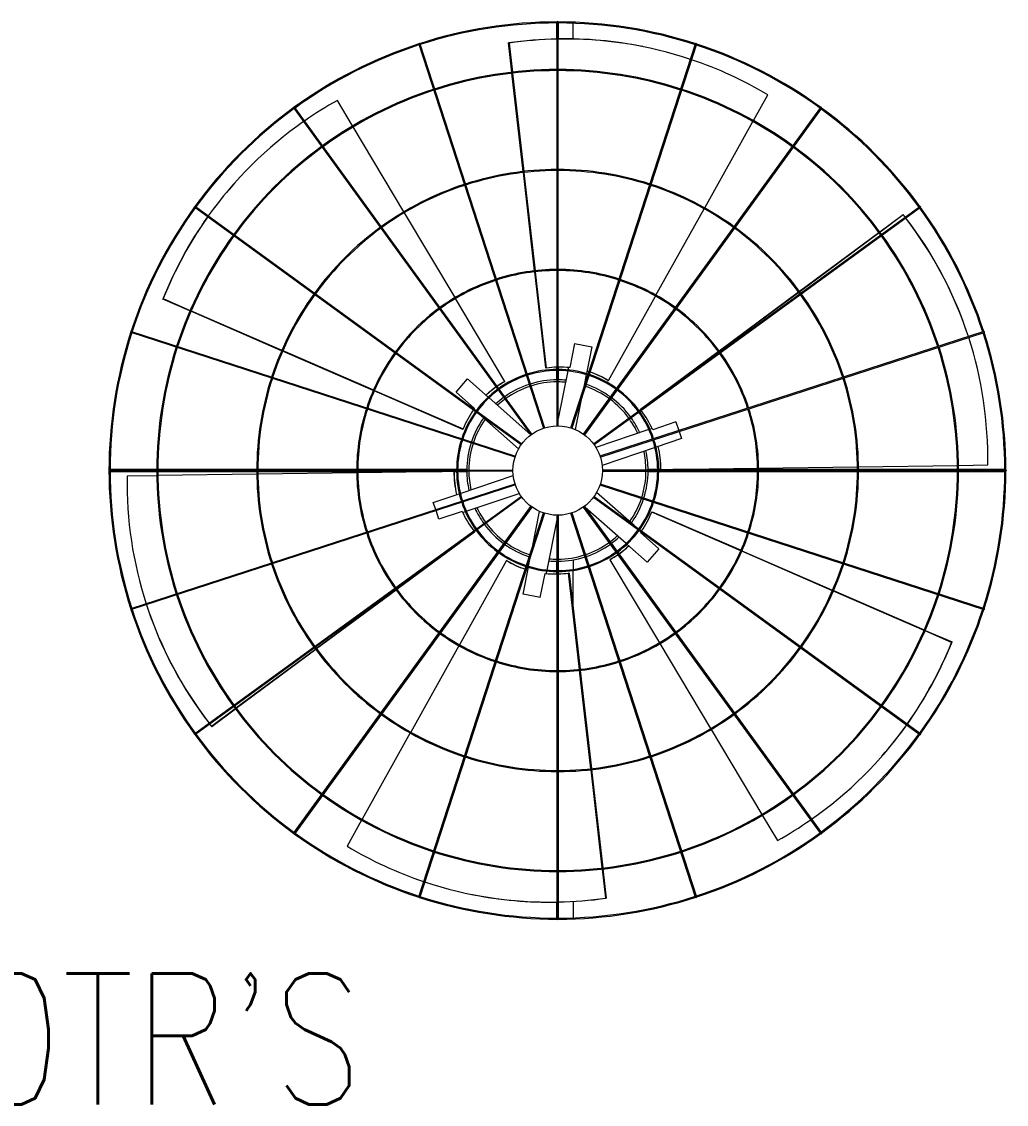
# Model space of a CAD drawing. Header units: millimetres. Extents: x -312439 to 477422, y -331570 to 212570.
# Drawn here: x 344669 to 345609, y 206879 to 207913 of the extents above; entities that cross this region are included whole.
import ezdxf

# ---------------------------------------------------------------- set-up
doc = ezdxf.new("R2010")
doc.units = ezdxf.units.MM
doc.layers.add('ARCONDTEXTO', color=4, linetype='Continuous')
doc.layers.add("MS-110TR'S", color=3, linetype='Continuous', lineweight=5)
doc.styles.add('ROMANS', font='romans.shx', dxfattribs={"height": 187.5})

msp = doc.modelspace()

# ---------------------------------------------------------------- linework, layer by layer
at = {"layer": "MS-110TR'S", "color": 3, "linetype": 'Continuous', "lineweight": 0}
for p, q in [((345179.427, 207911.434, 0), (345179.427, 207896.157, 0)), ((345180.177, 207526.933, 0), (345180.177, 207912.185, 0)), ((345181.177, 207526.933, 0), (345181.177, 207912.185, 0)), ((345181.427, 207896.196, 0), (345181.427, 207911.434, 0)), ((345195.623, 207896.166, 0), (345195.623, 207911.165, 0)), ((345133.747, 207892.372, 0), (345134.341, 207892.253, 0)), ((345136.939, 207864.468, 0), (345133.747, 207892.372, 0)), ((345134.341, 207892.253, 0), (345137.512, 207864.534, 0)), ((345047.97, 207891.087, 0), (345167.02, 207524.691, 0)), ((345048.921, 207891.396, 0), (345167.971, 207525, 0)), ((345193.382, 207525, 0), (345312.432, 207891.396, 0)), ((345313.383, 207891.087, 0), (345194.333, 207524.691, 0)), ((345262.078, 207888.822, 0), (345261.484, 207888.941, 0)), ((345147.78, 207769.689, 0), (345137.052, 207863.475, 0)), ((345137.626, 207863.54, 0), (345148.353, 207769.755, 0)), ((345367.571, 207818.236, 0), (345381.281, 207842.789, 0)), ((344928.754, 207830.168, 0), (345155.199, 207518.493, 0)), ((345156.009, 207519.08, 0), (344929.563, 207830.756, 0)), ((344984.91, 207813.114, 0), (344970.374, 207837.479, 0)), ((345205.344, 207519.08, 0), (345431.79, 207830.756, 0)), ((345432.599, 207830.168, 0), (345206.154, 207518.493, 0)), ((345033.787, 207731.19, 0), (344985.422, 207812.255, 0)), ((345321.061, 207734.945, 0), (345367.083, 207817.363, 0)), ((345158.621, 207674.911, 0), (345147.894, 207768.696, 0)), ((345148.467, 207768.761, 0), (345159.194, 207674.976, 0)), ((344870.906, 207757.262, 0), (344870.506, 207756.807, 0)), ((345145.873, 207508.945, 0), (344834.198, 207735.391, 0)), ((344834.786, 207736.2, 0), (345146.461, 207509.754, 0)), ((345082.664, 207649.265, 0), (345034.299, 207730.331, 0)), ((345214.892, 207509.754, 0), (345526.567, 207736.2, 0)), ((345527.155, 207735.391, 0), (345215.48, 207508.945, 0)), ((345274.551, 207651.654, 0), (345320.573, 207734.072, 0)), ((345488.122, 207712.171, 0), (345510.507, 207728.75, 0)), ((345510.701, 207728.176, 0), (345488.465, 207711.707, 0)), ((345510.507, 207728.75, 0), (345510.701, 207728.176, 0)), ((345411.462, 207655.393, 0), (345487.318, 207711.575, 0)), ((345487.661, 207711.112, 0), (345411.805, 207654.929, 0)), ((345169.225, 207582.205, 0), (345158.735, 207673.917, 0)), ((345159.308, 207673.983, 0), (345169.819, 207582.086, 0)), ((345334.802, 207598.615, 0), (345410.658, 207654.797, 0)), ((345411.001, 207654.334, 0), (345335.145, 207598.151, 0)), ((344803.666, 207647.899, 0), (344804.066, 207648.354, 0)), ((344829.612, 207636.631, 0), (344803.666, 207647.899, 0)), ((344804.066, 207648.354, 0), (344829.842, 207637.16, 0)), ((345130.326, 207569.378, 0), (345083.176, 207648.407, 0)), ((345229.076, 207570.216, 0), (345274.064, 207650.781, 0)), ((344917.113, 207598.631, 0), (344830.529, 207636.233, 0)), ((344830.759, 207636.762, 0), (344917.343, 207599.159, 0)), ((345139.954, 207496.983, 0), (344773.557, 207616.032, 0)), ((344773.866, 207616.984, 0), (345140.263, 207497.934, 0)), ((345587.487, 207616.984, 0), (345221.09, 207497.934, 0)), ((345221.399, 207496.983, 0), (345587.796, 207616.032, 0)), ((345571.599, 207615.837, 0), (345571.405, 207616.412, 0)), ((345196.769, 207605.481, 0), (345192.171, 207582.526, 0)), ((345196.769, 207605.481, 0), (345213.248, 207602.18, 0)), ((345004.615, 207560.63, 0), (344918.03, 207598.232, 0)), ((344918.261, 207598.761, 0), (345004.845, 207561.159, 0)), ((345213.248, 207602.18, 0), (345208.162, 207576.789, 0)), ((345259.634, 207542.942, 0), (345333.998, 207598.019, 0)), ((345334.341, 207597.556, 0), (345262.263, 207544.171, 0)), ((345169.225, 207582.205, 0), (345169.819, 207582.086, 0)), ((345179.427, 207582.954, 0), (345179.427, 207580.778, 0)), ((345181.427, 207580.783, 0), (345181.427, 207583.006, 0)), ((345190.926, 207582.647, 0), (345190.454, 207580.289, 0)), ((345083.632, 207559.032, 0), (345094.73, 207571.653, 0)), ((345094.73, 207571.653, 0), (345114.36, 207554.392, 0)), ((345179.427, 207579.777, 0), (345179.427, 207570.85, 0)), ((345190.256, 207579.304, 0), (345181.177, 207533.974, 0)), ((345181.427, 207570.85, 0), (345181.427, 207579.783, 0)), ((345207.965, 207575.804, 0), (345204.87, 207560.357, 0)), ((345129.925, 207568.923, 0), (345130.326, 207569.378, 0)), ((345179.427, 207570.85, 0), (345180.177, 207570.85, 0)), ((345181.177, 207570.85, 0), (345181.427, 207570.85, 0)), ((345228.482, 207570.335, 0), (345229.076, 207570.216, 0)), ((345090.018, 207523.54, 0), (345005.532, 207560.232, 0)), ((345005.762, 207560.76, 0), (345090.418, 207523.996, 0)), ((345083.632, 207559.032, 0), (345101.213, 207543.572, 0)), ((345115.114, 207553.728, 0), (345155.191, 207518.487, 0)), ((345203.18, 207551.919, 0), (345197.485, 207523.485, 0)), ((345259.634, 207542.942, 0), (345259.818, 207542.395, 0)), ((345104.632, 207538.908, 0), (345143.325, 207504.884, 0)), ((345293.563, 207530.726, 0), (345271.384, 207523.231, 0)), ((345293.563, 207530.726, 0), (345296.379, 207522.397, 0)), ((345090.018, 207523.54, 0), (345090.418, 207523.996, 0)), ((345180.177, 207528.982, 0), (345179.765, 207526.926, 0)), ((345267.83, 207523.343, 0), (345217.243, 207506.247, 0)), ((345270.867, 207524.369, 0), (345268.782, 207523.664, 0)), ((345296.699, 207521.449, 0), (345298.944, 207514.804, 0)), ((345298.944, 207514.804, 0), (345274.575, 207506.569, 0)), ((345273.624, 207506.247, 0), (345223.055, 207489.157, 0)), ((345467.956, 207487.82, 0), (345562.343, 207489.172, 0)), ((345563.343, 207489.187, 0), (345591.334, 207489.588, 0)), ((344752.769, 207484.777, 0), (345138.021, 207484.777, 0)), ((345138.021, 207483.777, 0), (344752.769, 207483.777, 0)), ((344797.979, 207485.277, 0), (344753.27, 207485.277, 0)), ((344753.27, 207483.277, 0), (344797.979, 207483.277, 0)), ((344798.01, 207479.375, 0), (344769.519, 207478.967, 0)), ((344893.377, 207485.277, 0), (344798.979, 207485.277, 0)), ((344798.979, 207483.277, 0), (344893.377, 207483.277, 0)), ((344893.397, 207480.742, 0), (344799.009, 207479.389, 0)), ((344988.774, 207485.277, 0), (344894.377, 207485.277, 0)), ((344894.377, 207483.277, 0), (344988.774, 207483.277, 0)), ((344988.784, 207482.108, 0), (344894.396, 207480.756, 0)), ((345084.173, 207485.277, 0), (344989.774, 207485.277, 0)), ((344989.774, 207483.277, 0), (345070.369, 207483.277, 0)), ((345081.676, 207483.439, 0), (344989.784, 207482.123, 0)), ((345081.87, 207482.865, 0), (345081.676, 207483.439, 0)), ((345081.731, 207483.277, 0), (345084.173, 207483.277, 0)), ((345093.854, 207485.277, 0), (345085.173, 207485.277, 0)), ((345085.173, 207483.277, 0), (345093.854, 207483.277, 0)), ((345087.692, 207462.464, 0), (345138.279, 207479.56, 0)), ((345093.854, 207484.777, 0), (345093.854, 207485.277, 0)), ((345093.854, 207483.277, 0), (345093.854, 207483.777, 0)), ((345608.584, 207484.777, 0), (345223.332, 207484.777, 0)), ((345223.332, 207483.777, 0), (345608.584, 207483.777, 0)), ((345276.18, 207485.277, 0), (345266.999, 207485.277, 0)), ((345266.999, 207485.277, 0), (345266.999, 207484.777, 0)), ((345266.999, 207483.777, 0), (345266.999, 207483.277, 0)), ((345266.999, 207483.277, 0), (345276.18, 207483.277, 0)), ((345279.122, 207485.277, 0), (345277.18, 207485.277, 0)), ((345277.18, 207483.277, 0), (345371.579, 207483.277, 0)), ((345278.983, 207485.689, 0), (345279.177, 207485.115, 0)), ((345279.177, 207485.115, 0), (345371.569, 207486.439, 0)), ((345371.579, 207485.277, 0), (345290.484, 207485.277, 0)), ((345372.569, 207486.453, 0), (345466.956, 207487.806, 0)), ((345466.976, 207485.277, 0), (345372.579, 207485.277, 0)), ((345372.579, 207483.277, 0), (345466.976, 207483.277, 0)), ((345562.374, 207485.277, 0), (345467.976, 207485.277, 0)), ((345467.976, 207483.277, 0), (345562.374, 207483.277, 0)), ((345607.583, 207485.277, 0), (345563.374, 207485.277, 0)), ((345563.374, 207483.277, 0), (345607.583, 207483.277, 0)), ((344773.557, 207352.522, 0), (345139.954, 207471.571, 0)), ((345140.263, 207470.62, 0), (344773.866, 207351.571, 0)), ((345221.09, 207470.62, 0), (345587.487, 207351.571, 0)), ((345221.399, 207471.571, 0), (345587.796, 207352.522, 0)), ((344834.198, 207233.164, 0), (345145.873, 207459.609, 0)), ((345146.461, 207458.8, 0), (344834.786, 207232.355, 0)), ((345061.909, 207453.75, 0), (345086.741, 207462.142, 0)), ((345093.457, 207445.358, 0), (345144.026, 207462.448, 0)), ((345214.892, 207458.8, 0), (345526.567, 207232.355, 0)), ((345215.48, 207459.609, 0), (345527.155, 207233.164, 0)), ((345253.843, 207431.736, 0), (345217.864, 207463.375, 0)), ((344928.754, 207138.386, 0), (345155.199, 207450.062, 0)), ((345156.009, 207449.474, 0), (344929.563, 207137.799, 0)), ((345064.204, 207446.959, 0), (345061.909, 207453.75, 0)), ((345431.79, 207137.799, 0), (345205.344, 207449.474, 0)), ((345206.154, 207450.062, 0), (345432.599, 207138.386, 0)), ((345245.997, 207414.599, 0), (345207.011, 207448.881, 0)), ((345047.97, 207077.467, 0), (345167.02, 207443.864, 0)), ((345167.971, 207443.555, 0), (345048.921, 207077.158, 0)), ((345067.29, 207437.828, 0), (345064.524, 207446.011, 0)), ((345089.469, 207445.324, 0), (345067.29, 207437.828, 0)), ((345089.986, 207444.185, 0), (345092.506, 207445.037, 0)), ((345156.869, 207412.623, 0), (345163.408, 207445.27, 0)), ((345180.177, 207056.369, 0), (345180.177, 207441.621, 0)), ((345181.177, 207441.621, 0), (345181.177, 207056.369, 0)), ((345312.432, 207077.158, 0), (345193.382, 207443.555, 0)), ((345194.333, 207443.864, 0), (345313.383, 207077.467, 0)), ((345270.835, 207445.014, 0), (345270.435, 207444.559, 0)), ((345355.511, 207407.612, 0), (345270.435, 207444.559, 0)), ((345270.835, 207445.014, 0), (345355.742, 207408.14, 0)), ((345170.607, 207389.301, 0), (345180.177, 207437.077, 0)), ((345101.219, 207425.613, 0), (345027.178, 207370.774, 0)), ((345101.219, 207425.613, 0), (345101.133, 207425.868, 0)), ((345259.64, 207424.982, 0), (345277.221, 207409.522, 0)), ((345266.123, 207396.901, 0), (345246.752, 207413.935, 0)), ((345277.221, 207409.522, 0), (345266.123, 207396.901, 0)), ((345443.013, 207369.611, 0), (345356.428, 207407.213, 0)), ((345356.659, 207407.742, 0), (345443.243, 207370.14, 0)), ((345026.836, 207371.239, 0), (345072.833, 207405.306, 0)), ((345131.777, 207398.338, 0), (345086.909, 207317.987, 0)), ((345132.371, 207398.219, 0), (345131.777, 207398.338, 0)), ((345152.917, 207392.892, 0), (345155.179, 207404.185, 0)), ((345180.177, 207397.705, 0), (345179.427, 207397.705, 0)), ((345179.427, 207397.705, 0), (345179.427, 207388.777, 0)), ((345181.427, 207397.705, 0), (345181.177, 207397.705, 0)), ((345181.427, 207388.772, 0), (345181.427, 207397.705, 0)), ((345195.623, 207399.043, 0), (345195.623, 207389.946, 0)), ((345230.928, 207399.631, 0), (345230.527, 207399.176, 0)), ((345230.527, 207399.176, 0), (345277.807, 207319.929, 0)), ((345147.605, 207366.374, 0), (345152.719, 207391.907, 0)), ((345164.084, 207363.073, 0), (345168.682, 207386.029, 0)), ((345169.927, 207385.907, 0), (345170.409, 207388.316, 0)), ((345179.427, 207387.777, 0), (345179.427, 207385.548, 0)), ((345181.427, 207385.6, 0), (345181.427, 207387.772, 0)), ((345201.551, 207294.517, 0), (345191.034, 207386.468, 0)), ((345191.628, 207386.349, 0), (345191.034, 207386.468, 0)), ((345191.628, 207386.349, 0), (345202.125, 207294.581, 0)), ((345195.623, 207351.418, 0), (345195.623, 207388.933, 0)), ((344950.175, 207314.46, 0), (345026.032, 207370.643, 0)), ((345026.374, 207370.179, 0), (344950.518, 207313.996, 0)), ((345164.084, 207363.073, 0), (345147.605, 207366.374, 0)), ((345530.514, 207331.61, 0), (345443.93, 207369.212, 0)), ((345444.16, 207369.741, 0), (345530.744, 207332.139, 0)), ((344789.254, 207352.717, 0), (344789.448, 207352.143, 0)), ((345556.787, 207320.2, 0), (345531.431, 207331.212, 0)), ((345531.662, 207331.741, 0), (345557.187, 207320.655, 0)), ((344873.515, 207257.682, 0), (344949.372, 207313.865, 0)), ((344949.714, 207313.401, 0), (344873.858, 207257.218, 0)), ((345086.421, 207317.114, 0), (345040.399, 207234.696, 0)), ((345278.32, 207319.07, 0), (345326.685, 207238.004, 0)), ((345557.187, 207320.655, 0), (345556.787, 207320.2, 0)), ((345212.393, 207199.738, 0), (345201.665, 207293.523, 0)), ((345202.238, 207293.587, 0), (345212.966, 207199.802, 0)), ((344850.152, 207240.378, 0), (344872.711, 207257.087, 0)), ((344873.054, 207256.623, 0), (344850.346, 207239.804, 0)), ((344850.346, 207239.804, 0), (344850.152, 207240.378, 0)), ((345039.911, 207233.823, 0), (344993.889, 207151.405, 0)), ((345327.197, 207237.146, 0), (345375.562, 207156.08, 0)), ((345489.947, 207211.292, 0), (345490.347, 207211.747, 0)), ((345223.234, 207104.959, 0), (345212.506, 207198.744, 0)), ((345213.08, 207198.809, 0), (345223.807, 207105.023, 0)), ((344993.401, 207150.532, 0), (344979.572, 207125.765, 0)), ((345376.074, 207155.221, 0), (345390.479, 207131.076, 0)), ((345226.512, 207076.301, 0), (345223.348, 207103.965, 0)), ((345223.921, 207104.03, 0), (345227.106, 207076.182, 0)), ((345098.775, 207079.732, 0), (345099.369, 207079.613, 0)), ((345227.106, 207076.182, 0), (345226.512, 207076.301, 0)), ((345179.427, 207072.359, 0), (345179.427, 207057.121, 0)), ((345181.427, 207057.121, 0), (345181.427, 207072.398, 0)), ((345195.623, 207072.978, 0), (345195.623, 207057.39, 0))]:
    msp.add_line(p, q, dxfattribs=at)
msp.add_circle((345180.677, 207484.277, 0), 42.659, dxfattribs=at)
for centre, radius, start, end in [((345180.677, 207912.185, 0), 0.5, 0, 180), ((345180.427, 207484.277, 0), 428.158, 90.024494, 107.917544), ((345180.427, 207484.277, 0), 427.158, 90.033533, 107.901042), ((345180.427, 207484.277, 0), 428.158, 72.030975, 89.908558), ((345180.427, 207484.277, 0), 427.158, 72.035174, 89.899401), ((345180.427, 207484.277, 0), 428.158, 108.018773, 125.932197), ((345180.427, 207484.277, 0), 427.158, 108.035174, 125.905805), ((345048.446, 207891.242, 0), 0.5, 18, 198), ((345312.907, 207891.242, 0), 0.5, 342, 162), ((345180.427, 207484.277, 0), 427.158, 54.039937, 71.901042), ((345180.427, 207484.277, 0), 428.158, 54.03841, 71.905364), ((345180.677, 207484.277, 0), 382.698, 90.074858, 107.925142), ((345180.677, 207484.277, 0), 381.698, 90.075054, 107.924946), ((345180.677, 207484.277, 0), 382.698, 72.074858, 89.925142), ((345180.677, 207484.277, 0), 381.698, 72.075054, 89.924946), ((345180.677, 207484.277, 0), 382.698, 108.074858, 125.925142), ((345180.677, 207484.277, 0), 381.698, 108.075054, 125.924946), ((345180.677, 207484.277, 0), 381.698, 54.075054, 71.924946), ((345180.677, 207484.277, 0), 382.698, 54.074858, 71.925142), ((345180.427, 207484.277, 0), 428.158, 126.013622, 143.951759), ((344929.159, 207830.462, 0), 0.5, 36, 216), ((345432.194, 207830.462, 0), 0.5, 324, 144), ((345180.427, 207484.277, 0), 428.158, 36.046941, 53.907446), ((345180.427, 207484.277, 0), 427.158, 126.039937, 143.913223), ((345180.427, 207484.277, 0), 427.158, 36.047356, 53.905805), ((345180.677, 207484.277, 0), 382.698, 126.074858, 143.925142), ((345180.677, 207484.277, 0), 381.698, 126.075054, 143.924946), ((345180.677, 207484.277, 0), 381.698, 36.075054, 53.924946), ((345180.677, 207484.277, 0), 382.698, 36.074858, 53.925142), ((345180.677, 207484.277, 0), 287.302, 90.099714, 107.900286), ((345180.677, 207484.277, 0), 286.302, 90.100062, 107.899938), ((345180.677, 207484.277, 0), 287.302, 72.099714, 89.900286), ((345180.677, 207484.277, 0), 286.302, 72.100062, 89.899938), ((345180.677, 207484.277, 0), 287.302, 108.099714, 125.900286), ((345180.677, 207484.277, 0), 286.302, 108.100062, 125.899938), ((345180.677, 207484.277, 0), 286.302, 54.100062, 71.899938), ((345180.677, 207484.277, 0), 287.302, 54.099714, 71.900286), ((345180.427, 207484.277, 0), 428.158, 144.008871, 161.974926), ((345180.427, 207484.277, 0), 427.158, 144.047356, 161.922571), ((344834.492, 207735.795, 0), 0.5, 54, 234), ((345180.427, 207484.277, 0), 427.158, 18.056704, 35.913223), ((345526.861, 207735.795, 0), 0.5, 306, 126), ((345180.427, 207484.277, 0), 428.158, 18.056552, 35.913726), ((345180.677, 207484.277, 0), 287.302, 126.099714, 143.900286), ((345180.677, 207484.277, 0), 287.302, 36.099714, 53.900286), ((345180.677, 207484.277, 0), 382.698, 144.074858, 161.925142), ((345180.677, 207484.277, 0), 381.698, 144.075054, 161.924946), ((345180.677, 207484.277, 0), 286.302, 126.100062, 143.899938), ((345180.677, 207484.277, 0), 286.302, 36.100062, 53.899938), ((345180.677, 207484.277, 0), 381.698, 18.075054, 35.924946), ((345180.677, 207484.277, 0), 382.698, 18.074858, 35.925142), ((345180.677, 207484.277, 0), 191.905, 90.149282, 107.850718), ((345180.677, 207484.277, 0), 190.905, 90.150064, 107.849936), ((345180.677, 207484.277, 0), 191.905, 72.149282, 89.850718), ((345180.677, 207484.277, 0), 190.905, 72.150064, 89.849936), ((345180.677, 207484.277, 0), 191.905, 108.149282, 125.850718), ((345180.677, 207484.277, 0), 190.905, 108.150064, 125.849936), ((345180.677, 207484.277, 0), 190.905, 54.150064, 71.849936), ((345180.677, 207484.277, 0), 191.905, 54.149282, 71.850718), ((345180.677, 207484.277, 0), 287.302, 144.099714, 161.900286), ((345180.677, 207484.277, 0), 286.302, 144.100062, 161.899938), ((345180.677, 207484.277, 0), 286.302, 18.100062, 35.899938), ((345180.677, 207484.277, 0), 287.302, 18.099714, 35.900286), ((345180.677, 207484.277, 0), 191.905, 126.149282, 143.850718), ((345180.677, 207484.277, 0), 190.905, 126.150064, 143.849936), ((345180.677, 207484.277, 0), 190.905, 36.150064, 53.849936), ((345180.677, 207484.277, 0), 191.905, 36.149282, 53.850718), ((345180.427, 207484.277, 0), 428.158, 162.004374, 197.995626), ((345180.427, 207484.277, 0), 427.158, 162.056704, 179.932934), ((344773.712, 207616.508, 0), 0.5, 72, 252), ((345180.427, 207484.277, 0), 427.158, 0.067066, 17.922571), ((345587.641, 207616.508, 0), 0.5, 288, 108), ((345180.427, 207484.277, 0), 428.158, 0.06691, 17.922771), ((345180.677, 207484.277, 0), 382.698, 162.074858, 179.925142), ((345180.677, 207484.277, 0), 381.698, 162.075054, 179.924946), ((345180.677, 207484.277, 0), 191.905, 144.149282, 161.850718), ((345180.677, 207484.277, 0), 190.905, 144.150064, 161.849936), ((345180.677, 207484.277, 0), 190.905, 18.150064, 35.849936), ((345180.677, 207484.277, 0), 191.905, 18.149282, 35.850718), ((345180.677, 207484.277, 0), 381.698, 0.075054, 17.924946), ((345180.677, 207484.277, 0), 382.698, 0.074858, 17.925142), ((345180.677, 207484.277, 0), 287.302, 162.099714, 179.900286), ((345180.677, 207484.277, 0), 286.302, 162.100062, 179.899938), ((345180.677, 207484.277, 0), 96.508, 108.296845, 125.703155), ((345180.677, 207484.277, 0), 95.508, 108.299953, 125.700047), ((345180.677, 207484.277, 0), 96.508, 90.296845, 107.703155), ((345180.677, 207484.277, 0), 95.508, 90.299953, 107.700047), ((345180.677, 207484.277, 0), 96.508, 72.296845, 89.703155), ((345180.677, 207484.277, 0), 95.508, 72.299953, 89.700047), ((345180.677, 207484.277, 0), 95.508, 54.299953, 71.700047), ((345180.677, 207484.277, 0), 96.508, 54.296845, 71.703155), ((345180.677, 207484.277, 0), 286.302, 0.100062, 17.899938), ((345180.677, 207484.277, 0), 287.302, 0.099714, 17.900286), ((345180.677, 207484.277, 0), 96.508, 126.296845, 143.703155), ((345180.427, 207484.277, 0), 86.578, 108.173543, 125.535257), ((345180.427, 207484.277, 0), 84.578, 108.177647, 125.524267), ((345180.427, 207484.277, 0), 86.578, 90.165445, 107.511756), ((345180.427, 207484.277, 0), 84.578, 90.169358, 107.500211), ((345180.427, 207484.277, 0), 86.578, 84.656808, 89.503658), ((345180.427, 207484.277, 0), 84.578, 84.798838, 89.491921), ((345180.427, 207484.277, 0), 84.578, 72.177647, 72.547384), ((345180.427, 207484.277, 0), 86.578, 72.173543, 72.689414), ((345180.427, 207484.277, 0), 84.578, 54.201702, 71.500211), ((345180.427, 207484.277, 0), 86.578, 54.197043, 71.511756), ((345180.677, 207484.277, 0), 96.508, 36.296845, 53.703155), ((345180.677, 207484.277, 0), 95.508, 126.299953, 143.700047), ((345180.427, 207484.277, 0), 86.578, 126.197043, 132.689414), ((345180.427, 207484.277, 0), 84.578, 126.201702, 132.547384), ((345180.427, 207484.277, 0), 84.578, 36.23917, 53.524267), ((345180.427, 207484.277, 0), 86.578, 36.233645, 53.535257), ((345180.677, 207484.277, 0), 95.508, 36.299953, 53.700047), ((345180.677, 207484.277, 0), 191.905, 162.149282, 179.850718), ((345180.677, 207484.277, 0), 190.905, 162.150064, 179.849936), ((345180.677, 207484.277, 0), 190.905, 0.150064, 17.849936), ((345180.677, 207484.277, 0), 191.905, 0.149282, 17.850718), ((345180.677, 207484.277, 0), 96.508, 144.296845, 161.703155), ((345180.677, 207484.277, 0), 95.508, 144.299953, 161.700047), ((345180.427, 207484.277, 0), 86.578, 144.656808, 161.617982), ((345180.427, 207484.277, 0), 84.578, 144.798838, 161.608948), ((345180.427, 207484.277, 0), 84.578, 24.798838, 35.561735), ((345180.427, 207484.277, 0), 86.578, 24.656808, 35.57186), ((345180.677, 207484.277, 0), 95.508, 18.299953, 35.700047), ((345180.677, 207484.277, 0), 96.508, 18.296845, 35.703155), ((345180.677, 207484.277, 0), 96.508, 162.296845, 179.703155), ((345180.677, 207484.277, 0), 95.508, 162.299953, 179.700047), ((345180.427, 207484.277, 0), 86.578, 162.279766, 179.669108), ((345180.427, 207484.277, 0), 84.578, 162.286382, 179.661283), ((345180.677, 207484.277, 0), 95.508, 0.299953, 17.700047), ((345180.677, 207484.277, 0), 96.508, 0.296845, 17.703155), ((345180.427, 207484.277, 0), 84.578, 0.338717, 12.547384), ((345180.427, 207484.277, 0), 86.578, 0.330892, 12.689414), ((344752.769, 207484.277, 0), 0.5, 90, 270), ((345180.427, 207484.277, 0), 427.158, 180.067066, 197.943296), ((345180.677, 207484.277, 0), 382.698, 180.074858, 197.925142), ((345180.677, 207484.277, 0), 381.698, 180.075054, 197.924946), ((345180.677, 207484.277, 0), 287.302, 180.099714, 197.900286), ((345180.677, 207484.277, 0), 286.302, 180.100062, 197.899938), ((345180.677, 207484.277, 0), 191.905, 180.149282, 197.850718), ((345180.677, 207484.277, 0), 190.905, 180.150064, 197.849936), ((345180.677, 207484.277, 0), 96.508, 180.296845, 197.703155), ((345180.677, 207484.277, 0), 95.508, 180.299953, 197.700047), ((345180.427, 207484.277, 0), 86.578, 180.330892, 192.689414), ((345180.427, 207484.277, 0), 84.578, 180.338717, 192.547384), ((345180.427, 207484.277, 0), 84.578, 342.391052, 359.661283), ((345180.427, 207484.277, 0), 86.578, 342.382018, 359.669108), ((345180.677, 207484.277, 0), 95.508, 342.299953, 359.700047), ((345180.677, 207484.277, 0), 96.508, 342.296845, 359.703155), ((345180.677, 207484.277, 0), 190.905, 342.150064, 359.849936), ((345180.677, 207484.277, 0), 191.905, 342.149282, 359.850718), ((345180.677, 207484.277, 0), 286.302, 342.100062, 359.899938), ((345180.677, 207484.277, 0), 287.302, 342.099714, 359.900286), ((345180.677, 207484.277, 0), 381.698, 342.075054, 359.924946), ((345180.677, 207484.277, 0), 382.698, 342.074858, 359.925142), ((345180.427, 207484.277, 0), 427.158, 342.077429, 359.932934), ((345180.427, 207484.277, 0), 428.158, 342.077229, 359.93309), ((345608.584, 207484.277, 0), 0.5, 270, 90), ((345180.677, 207484.277, 0), 96.508, 198.296845, 215.703155), ((345180.677, 207484.277, 0), 95.508, 198.299953, 215.700047), ((345180.427, 207484.277, 0), 86.578, 204.656808, 215.766355), ((345180.427, 207484.277, 0), 84.578, 204.798838, 215.76083), ((345180.427, 207484.277, 0), 84.578, 324.798838, 341.713618), ((345180.427, 207484.277, 0), 86.578, 324.656808, 341.720234), ((345180.677, 207484.277, 0), 95.508, 324.299953, 341.700047), ((345180.677, 207484.277, 0), 96.508, 324.296845, 341.703155), ((345180.677, 207484.277, 0), 96.508, 216.296845, 233.703155), ((345180.677, 207484.277, 0), 95.508, 216.299953, 233.700047), ((345180.427, 207484.277, 0), 86.578, 216.42814, 233.802957), ((345180.427, 207484.277, 0), 84.578, 216.438265, 233.798298), ((345180.677, 207484.277, 0), 95.508, 306.299953, 323.700047), ((345180.677, 207484.277, 0), 96.508, 306.296845, 323.703155), ((345180.677, 207484.277, 0), 191.905, 198.149282, 215.850718), ((345180.677, 207484.277, 0), 190.905, 198.150064, 215.849936), ((345180.427, 207484.277, 0), 84.578, 306.475733, 312.547384), ((345180.427, 207484.277, 0), 86.578, 306.464743, 312.689414), ((345180.677, 207484.277, 0), 190.905, 324.150064, 341.849936), ((345180.677, 207484.277, 0), 191.905, 324.149282, 341.850718), ((345180.677, 207484.277, 0), 95.508, 234.299953, 251.700047), ((345180.427, 207484.277, 0), 86.578, 234.464743, 251.826457), ((345180.427, 207484.277, 0), 84.578, 234.475733, 251.822353), ((345180.427, 207484.277, 0), 84.578, 288.499789, 305.798298), ((345180.427, 207484.277, 0), 86.578, 288.488244, 305.802957), ((345180.677, 207484.277, 0), 95.508, 288.299953, 305.700047), ((345180.677, 207484.277, 0), 96.508, 234.296845, 251.703155), ((345180.427, 207484.277, 0), 86.578, 252.488244, 252.689414), ((345180.427, 207484.277, 0), 84.578, 252.499789, 252.547384), ((345180.427, 207484.277, 0), 86.578, 264.656808, 269.834555), ((345180.427, 207484.277, 0), 84.578, 264.798838, 269.830642), ((345180.427, 207484.277, 0), 84.578, 270.508079, 287.822353), ((345180.427, 207484.277, 0), 86.578, 270.496342, 287.826457), ((345180.677, 207484.277, 0), 96.508, 288.296845, 305.703155), ((345180.677, 207484.277, 0), 287.302, 198.099714, 215.900286), ((345180.677, 207484.277, 0), 286.302, 198.100062, 215.899938), ((345180.677, 207484.277, 0), 96.508, 252.296845, 269.703155), ((345180.677, 207484.277, 0), 95.508, 252.299953, 269.700047), ((345180.677, 207484.277, 0), 95.508, 270.299953, 287.700047), ((345180.677, 207484.277, 0), 96.508, 270.296845, 287.703155), ((345180.677, 207484.277, 0), 286.302, 324.100062, 341.899938), ((345180.677, 207484.277, 0), 287.302, 324.099714, 341.900286), ((345180.677, 207484.277, 0), 382.698, 198.074858, 215.925142), ((345180.677, 207484.277, 0), 381.698, 198.075054, 215.924946), ((345180.677, 207484.277, 0), 191.905, 216.149282, 233.850718), ((345180.677, 207484.277, 0), 190.905, 216.150064, 233.849936), ((345180.677, 207484.277, 0), 190.905, 306.150064, 323.849936), ((345180.677, 207484.277, 0), 191.905, 306.149282, 323.850718), ((345180.677, 207484.277, 0), 381.698, 324.075054, 341.924946), ((345180.677, 207484.277, 0), 382.698, 324.074858, 341.925142), ((344773.712, 207352.046, 0), 0.5, 108, 288), ((345180.427, 207484.277, 0), 428.158, 198.025074, 215.991129), ((345180.427, 207484.277, 0), 427.158, 198.077429, 215.952644), ((345180.427, 207484.277, 0), 427.158, 324.086777, 341.943296), ((345180.427, 207484.277, 0), 428.158, 324.086274, 341.943448), ((345587.641, 207352.046, 0), 0.5, 252, 72), ((345180.677, 207484.277, 0), 191.905, 234.149282, 251.850718), ((345180.677, 207484.277, 0), 190.905, 234.150064, 251.849936), ((345180.677, 207484.277, 0), 190.905, 288.150064, 305.849936), ((345180.677, 207484.277, 0), 191.905, 288.149282, 305.850718), ((345180.677, 207484.277, 0), 287.302, 216.099714, 233.900286), ((345180.677, 207484.277, 0), 286.302, 216.100062, 233.899938), ((345180.677, 207484.277, 0), 286.302, 306.100062, 323.899938), ((345180.677, 207484.277, 0), 287.302, 306.099714, 323.900286), ((345180.677, 207484.277, 0), 191.905, 252.149282, 269.850718), ((345180.677, 207484.277, 0), 190.905, 252.150064, 269.849936), ((345180.677, 207484.277, 0), 190.905, 270.150064, 287.849936), ((345180.677, 207484.277, 0), 191.905, 270.149282, 287.850718), ((345180.677, 207484.277, 0), 382.698, 216.074858, 233.925142), ((345180.677, 207484.277, 0), 381.698, 216.075054, 233.924946), ((345180.677, 207484.277, 0), 287.302, 234.099714, 251.900286), ((345180.677, 207484.277, 0), 286.302, 234.100062, 251.899938), ((345180.677, 207484.277, 0), 286.302, 288.100062, 305.899938), ((345180.677, 207484.277, 0), 287.302, 288.099714, 305.900286), ((345180.677, 207484.277, 0), 381.698, 306.075054, 323.924946), ((345180.677, 207484.277, 0), 382.698, 306.074858, 323.925142), ((344834.492, 207232.759, 0), 0.5, 126, 306), ((345180.427, 207484.277, 0), 428.158, 216.048241, 233.986378), ((345180.427, 207484.277, 0), 427.158, 216.086777, 233.960063), ((345180.427, 207484.277, 0), 427.158, 306.094195, 323.952644), ((345180.427, 207484.277, 0), 428.158, 306.092554, 323.953059), ((345526.861, 207232.759, 0), 0.5, 234, 54), ((345180.677, 207484.277, 0), 287.302, 252.099714, 269.900286), ((345180.677, 207484.277, 0), 286.302, 252.100062, 269.899938), ((345180.677, 207484.277, 0), 286.302, 270.100062, 287.899938), ((345180.677, 207484.277, 0), 287.302, 270.099714, 287.900286), ((345180.677, 207484.277, 0), 382.698, 234.074858, 251.925142), ((345180.677, 207484.277, 0), 381.698, 234.075054, 251.924946), ((345180.677, 207484.277, 0), 381.698, 288.075054, 305.924946), ((345180.677, 207484.277, 0), 382.698, 288.074858, 305.925142), ((344929.159, 207138.093, 0), 0.5, 144, 324), ((345180.427, 207484.277, 0), 427.158, 234.094195, 251.964826), ((345180.427, 207484.277, 0), 427.158, 288.098958, 305.960063), ((345180.427, 207484.277, 0), 428.158, 288.094636, 305.96159), ((345432.194, 207138.093, 0), 0.5, 216, 36), ((345180.427, 207484.277, 0), 428.158, 234.067803, 251.981227), ((345180.677, 207484.277, 0), 382.698, 252.074858, 269.925142), ((345180.677, 207484.277, 0), 381.698, 252.075054, 269.924946), ((345180.677, 207484.277, 0), 381.698, 270.075054, 287.924946), ((345180.677, 207484.277, 0), 382.698, 270.074858, 287.925142), ((345048.446, 207077.313, 0), 0.5, 162, 342), ((345180.427, 207484.277, 0), 428.158, 252.082456, 269.975506), ((345180.427, 207484.277, 0), 427.158, 252.098958, 269.966467), ((345180.427, 207484.277, 0), 428.158, 270.091442, 287.969025), ((345180.427, 207484.277, 0), 427.158, 270.100599, 287.964826), ((345312.907, 207077.313, 0), 0.5, 198, 18), ((345180.677, 207056.369, 0), 0.5, 180, 0)]:
    msp.add_arc(centre, radius, start, end, dxfattribs=at)
for centre, major_axis, start_param, end_param in [((345180.427, 207484.277, 0), (81.057, 404.664), 0.2078073, 0.32590727), ((345181.021, 207484.158, 0), (81.057, 404.664), 0.20931516, 0.32590727), ((345181.021, 207484.158, 0), (81.057, 404.664), 6.16322366, 6.48996283), ((345180.427, 207484.277, 0), (81.057, 404.664), 0, 0.20526967), ((345181.021, 207484.158, 0), (81.057, 404.664), 5.95727804, 6.16068281), ((345180.827, 207484.732, 0), (-309.921, 272.53), 5.95727804, 6.05118317), ((345180.827, 207484.732, 0), (-309.921, 272.53), 6.05371958, 6.38060415), ((345180.427, 207484.277, 0), (-309.921, 272.53), 0, 0.09588536), ((345180.427, 207484.277, 0), (390.978, 132.134), 0.3172674, 0.32590727), ((345180.621, 207483.703, 0), (390.978, 132.134), 0.31873174, 0.32590727), ((345180.427, 207484.277, 0), (-309.921, 272.53), 0.09842683, 0.32590727), ((345180.827, 207484.732, 0), (-309.921, 272.53), 0.09996031, 0.32590727), ((345180.621, 207483.703, 0), (390.978, 132.134), 6.27347339, 6.59938579), ((345180.427, 207484.277, 0), (390.978, 132.134), 0, 0.31473615), ((345180.621, 207483.703, 0), (390.978, 132.134), 5.95727804, 6.27093083), ((345181.021, 207484.158, 0), (19.451, 97.105), 0.21610048, 0.32590727), ((345181.021, 207484.158, 0), (19.451, 97.105), 0.08898637, 0.20552527), ((345180.427, 207484.277, 0), (19.451, 97.105), 6.16380472, 6.18740867), ((345181.021, 207484.158, 0), (19.451, 97.105), 6.17017799, 6.19385728), ((345180.427, 207484.277, 0), (19.451, 97.105), 5.95727804, 6.15321616), ((345181.021, 207484.158, 0), (19.451, 97.105), 5.95727804, 6.15958939), ((345180.827, 207484.732, 0), (-74.37, 65.397), 6.06086145, 6.19385728), ((345180.427, 207484.277, 0), (-74.37, 65.397), 6.05461193, 6.18740867), ((345180.827, 207484.732, 0), (-74.37, 65.397), 5.95727804, 6.0502913), ((345180.427, 207484.277, 0), (-74.37, 65.397), 5.95727804, 6.04404185), ((345180.827, 207484.732, 0), (-74.37, 65.397), 0.10765943, 0.32590727), ((345180.827, 207484.732, 0), (-74.37, 65.397), 0.08898637, 0.09706817), ((345180.621, 207483.703, 0), (93.82, 31.707), 0.08898637, 0.31565174), ((345180.427, 207484.277, 0), (93.82, 31.707), 5.95727804, 6.18740867), ((345180.621, 207483.703, 0), (93.82, 31.707), 5.95727804, 6.19385728), ((345180.232, 207484.851, 0), (-390.978, -132.134), 5.95727804, 6.27132368), ((345180.232, 207484.851, 0), (-93.82, -31.707), 5.95727804, 6.19385728), ((345180.427, 207484.277, 0), (-93.82, -31.707), 5.95727804, 6.18740867), ((345180.232, 207484.851, 0), (-93.82, -31.707), 0.08898637, 0.31875187), ((345180.026, 207483.822, 0), (74.37, -65.397), 0.11077229, 0.32590727), ((345180.026, 207483.822, 0), (74.37, -65.397), 0.08898637, 0.10018082), ((345180.427, 207484.277, 0), (74.37, -65.397), 6.05888766, 6.18740867), ((345180.026, 207483.822, 0), (74.37, -65.397), 6.0651374, 6.19385728), ((345179.832, 207484.396, 0), (-19.451, -97.105), 5.95727804, 6.16462452), ((345180.427, 207484.277, 0), (-19.451, -97.105), 5.95727804, 6.15825136), ((345180.026, 207483.822, 0), (74.37, -65.397), 5.95727804, 6.05456696), ((345180.427, 207484.277, 0), (74.37, -65.397), 5.95727804, 6.04831757), ((345179.832, 207484.396, 0), (-19.451, -97.105), 6.17521346, 6.19385728), ((345180.427, 207484.277, 0), (-19.451, -97.105), 6.16883991, 6.18740867), ((345179.832, 207484.396, 0), (-19.451, -97.105), 0.08898637, 0.21081282), ((345179.832, 207484.396, 0), (-19.451, -97.105), 0.22138839, 0.32590727), ((345180.232, 207484.851, 0), (-390.978, -132.134), 6.27386624, 6.60012971), ((345180.427, 207484.277, 0), (-390.978, -132.134), 0, 0.31548007), ((345180.026, 207483.822, 0), (309.921, -272.53), 0.10070723, 0.32590727), ((345180.427, 207484.277, 0), (309.921, -272.53), 0.09917375, 0.32590727), ((345180.427, 207484.277, 0), (-390.978, -132.134), 0.31801132, 0.32590727), ((345180.232, 207484.851, 0), (-390.978, -132.134), 0.31947566, 0.32590727), ((345180.026, 207483.822, 0), (309.921, -272.53), 6.05474559, 6.38135106), ((345180.427, 207484.277, 0), (309.921, -272.53), 0, 0.09663228), ((345180.026, 207483.822, 0), (309.921, -272.53), 5.95727804, 6.05220917), ((345179.832, 207484.396, 0), (-81.057, -404.664), 5.95727804, 6.16189106), ((345179.832, 207484.396, 0), (-81.057, -404.664), 6.16443191, 6.49123165), ((345180.427, 207484.277, 0), (-81.057, -404.664), 0, 0.20653849), ((345179.832, 207484.396, 0), (-81.057, -404.664), 0.21058398, 0.32590727), ((345180.427, 207484.277, 0), (-81.057, -404.664), 0.20907612, 0.32590727)]:
    msp.add_ellipse(centre, major_axis=major_axis, ratio=0.95299045, start_param=start_param, end_param=end_param, dxfattribs=at)

# ---------------------------------------------------------------- texts
at = {"layer": 'ARCONDTEXTO', "color": 2, "linetype": 'Continuous', "lineweight": -3, "style": 'ROMANS', "width": 0.8}
msp.add_text("MS-110TR'S", height=125, dxfattribs=at).set_placement((344150.312, 206879.374, 0))

doc.saveas('drawing.dxf')
